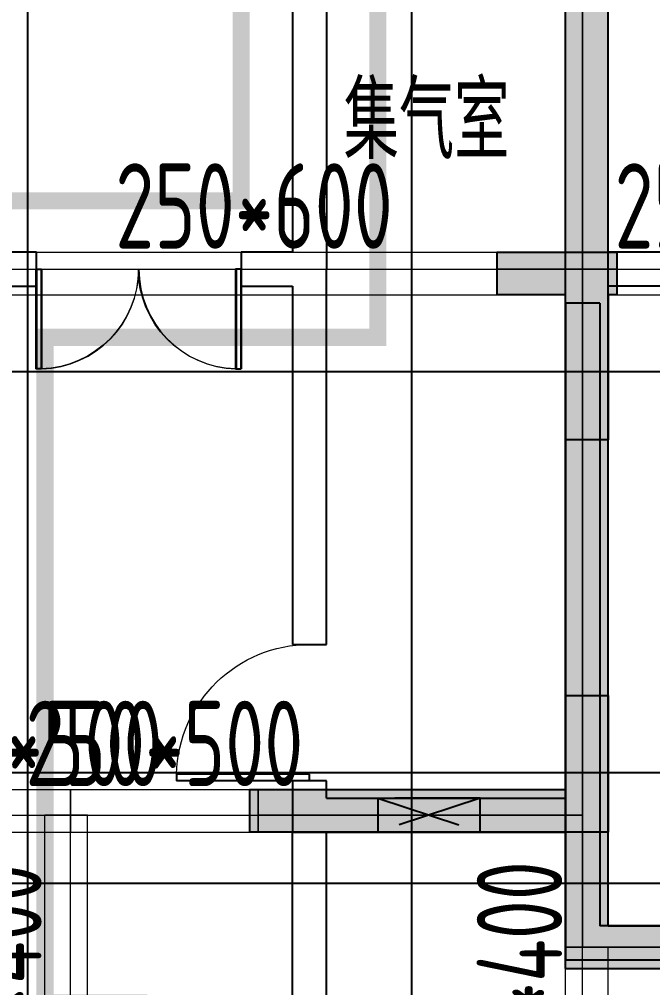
# Model space of a CAD drawing. Extents: x 369444 to 684549, y -549309 to 575337.
# Drawn here: x 395074 to 398784, y 341396 to 347071 of the extents above; entities that cross this region are included whole.
import ezdxf

# ---------------------------------------------------------------- set-up
doc = ezdxf.new("R2010")
doc.units = 0
doc.header["$LTSCALE"] = 1000
doc.header["$MEASUREMENT"] = 0
doc.linetypes.add('__DASH', pattern=[0.35, 0.25, -0.1])
for name, color, linetype, lineweight, true_color in [('-1-0-1', 7, 'Continuous', 0, 0xc0c0c0), ('-1-1-2', 7, 'Continuous', 0, 0xc0c0c0), ('-2-0-1', 1, 'Continuous', 0, 0xff0000), ('-2-1-2', 9, 'Continuous', 0, 0x808080), ('1-6-1', 7, 'Continuous', 0, 0x55ff55), ('1-6-2', 7, 'Continuous', 0, 0x55ff55), ('12-6-1', 4, 'Continuous', 0, 0x00ffff), ('12-6-2', 4, 'Continuous', 0, 0x00ffff), ('12-6-5', 4, 'Continuous', 0, 0x00ffff)]:
    doc.layers.add(name, color=color, linetype=linetype, lineweight=lineweight, true_color=true_color)
for name, color, linetype in [('DOTE', 1, 'Continuous'), ('PUB_HATCH', 8, 'Continuous'), ('WALL', 9, 'Continuous'), ('WINDOW', 4, 'Continuous'), ('防火分区线', 7, 'Continuous'), ('风井', 7, 'Continuous')]:
    doc.layers.add(name, color=color, linetype=linetype)
doc.styles.add('_TCH_DIM', font='SIMPLEX', dxfattribs={"bigfont": 'GBCBIG'})
doc.styles.add('yjkcad', font='yjkeng.shx', dxfattribs={"width": 0.7, "height": 250, "bigfont": 'yjkchn.shx'})

# ---------------------------------------------------------------- blocks, each defined once
blk = doc.blocks.new('21#loudixiajnjgjnjdfg')
at = {"layer": 'WALL'}
h = blk.add_hatch(color=0, dxfattribs=at)
h.dxf.hatch_style = 1
h.paths.add_polyline_path([(-183057.3, -69118.8), (-183057.3, -68618.8), (-183557.3, -68618.8), (-183557.3, -69118.8)], flags=17)
h.paths.add_polyline_path([(-170857.3, -69118.8), (-170857.3, -68618.8), (-171407.3, -68618.8), (-171407.3, -69118.8)], flags=17)
h.paths.add_polyline_path([(-171407.3, -70818.8), (-171157.3, -70818.8), (-171157.3, -70418.8), (-171557.3, -70418.8), (-171557.3, -70818.8)], flags=17)
h.paths.add_polyline_path([(-183507.3, -70818.8), (-183357.3, -70818.8), (-183357.3, -70418.8), (-183757.3, -70418.8), (-183757.3, -70818.8)], flags=17)
h.paths.add_polyline_path([(-168657.3, -64218.8), (-170857.3, -64218.8), (-170857.3, -66418.8), (-170307.3, -66418.8), (-170307.3, -66618.8), (-171107.3, -66618.8), (-171107.3, -63968.8), (-168457.3, -63968.8), (-168457.3, -66618.8), (-169207.3, -66618.8), (-169207.3, -66418.8), (-168657.3, -66418.8)])
h.paths.add_polyline_path([(-179257.3, -73468.8), (-179807.3, -73468.8), (-179807.3, -73218.8), (-179257.3, -73218.8), (-178857.3, -73218.8), (-178857.3, -73468.8), (-179007.3, -73468.8), (-179007.3, -76368.8), (-180757.3, -76368.8), (-180757.3, -76118.8), (-179257.3, -76118.8)])
h.paths.add_polyline_path([(-165957.3, -64218.8), (-166607.3, -64218.8), (-166607.3, -63968.8), (-165707.3, -63968.8), (-165707.3, -65768.8), (-165957.3, -65768.8)])
h.paths.add_polyline_path([(-188307.3, -64018.8), (-188957.3, -64018.8), (-188957.3, -65568.8), (-189207.3, -65568.8), (-189207.3, -63768.8), (-188307.3, -63768.8)])
h.paths.add_polyline_path([(-173307.3, -80968.8), (-174157.3, -80968.8), (-174857.3, -80968.8), (-174857.3, -80718.8), (-174407.3, -80718.8), (-174407.3, -77518.8), (-174157.3, -77518.8), (-174157.3, -80718.8), (-173307.3, -80718.8)])
h.paths.add_polyline_path([(-180757.3, -80968.8), (-181607.3, -80968.8), (-181607.3, -80718.8), (-180757.3, -80718.8), (-180757.3, -77518.8), (-180507.3, -77518.8), (-180507.3, -80718.8), (-180057.3, -80718.8), (-180057.3, -80968.8)])
h.paths.add_polyline_path([(-175107.3, -73468.8), (-175657.3, -73468.8), (-175657.3, -76118.8), (-174157.3, -76118.8), (-174157.3, -76368.8), (-175907.3, -76368.8), (-175907.3, -73468.8), (-176057.3, -73468.8), (-176057.3, -73218.8), (-175657.3, -73218.8), (-175107.3, -73218.8)])
h.paths.add_polyline_path([(-159582.3, -72668.8), (-160057.3, -72668.8), (-160057.3, -74418.8), (-160307.3, -74418.8), (-160307.3, -72668.8), (-160407.3, -72668.8), (-160407.3, -72418.8), (-160057.3, -72418.8), (-159582.3, -72418.8)])
h.paths.add_polyline_path([(-163357.3, -80968.8), (-163657.3, -80968.8), (-164057.3, -80968.8), (-164057.3, -80718.8), (-163907.3, -80718.8), (-163907.3, -77118.8), (-163657.3, -77118.8), (-163657.3, -80718.8), (-163357.3, -80718.8)])
h.paths.add_polyline_path([(-166757.3, -80968.8), (-167782.3, -80968.8), (-168557.3, -80968.8), (-168557.3, -80718.8), (-167807.3, -80718.8), (-167807.3, -77018.8), (-167507.3, -77018.8), (-167507.3, -80718.8), (-166757.3, -80718.8)])
h.paths.add_polyline_path([(-191007.3, -75018.8), (-191007.3, -75818.8), (-193107.3, -75818.8), (-193107.3, -75568.8), (-191257.3, -75568.8), (-191257.3, -75018.8)])
h.paths.add_polyline_path([(-183307.3, -66418.8), (-184057.3, -66418.8), (-184057.3, -64018.8), (-186257.3, -64018.8), (-186257.3, -66218.8), (-185707.3, -66218.8), (-185707.3, -66418.8), (-186457.3, -66418.8), (-186457.3, -63768.8), (-183807.3, -63768.8), (-183807.3, -66168.8), (-183307.3, -66168.8)])
h.paths.add_polyline_path([(-171407.3, -73468.8), (-171857.3, -73468.8), (-171857.3, -73218.8), (-171157.3, -73218.8), (-171157.3, -76368.8), (-171407.3, -76368.8)])
h.paths.add_polyline_path([(-183057.3, -73468.8), (-183507.3, -73468.8), (-183507.3, -76368.8), (-183757.3, -76368.8), (-183757.3, -73218.8), (-183057.3, -73218.8)])
h.paths.add_polyline_path([(-187382.3, -80968.8), (-188157.3, -80968.8), (-188157.3, -80718.8), (-187407.3, -80718.8), (-187407.3, -77018.8), (-187107.3, -77018.8), (-187107.3, -80718.8), (-186357.3, -80718.8), (-186357.3, -80968.8)])
h.paths.add_polyline_path([(-191257.3, -80968.8), (-191557.3, -80968.8), (-191557.3, -80718.8), (-191257.3, -80718.8), (-191257.3, -77118.8), (-191007.3, -77118.8), (-191007.3, -80718.8), (-190857.3, -80718.8), (-190857.3, -80968.8)])
h.paths.add_polyline_path([(-194857.3, -72668.8), (-195332.3, -72668.8), (-195332.3, -72418.8), (-194857.3, -72418.8), (-194507.3, -72418.8), (-194507.3, -72668.8), (-194607.3, -72668.8), (-194607.3, -74418.8), (-194857.3, -74418.8)])
h.paths.add_polyline_path([(-157057.3, -81968.8), (-157607.3, -81968.8), (-157607.3, -81718.8), (-157357.3, -81718.8), (-157357.3, -77268.8), (-157057.3, -77268.8)])
h.paths.add_polyline_path([(-197307.3, -81968.8), (-197857.3, -81968.8), (-197857.3, -77268.8), (-197557.3, -77268.8), (-197557.3, -81718.8), (-197307.3, -81718.8)])
h.paths.add_polyline_path([(-165557.3, -72668.8), (-165957.3, -72668.8), (-165957.3, -69118.8), (-166357.3, -69118.8), (-166357.3, -68918.8), (-165707.3, -68918.8), (-165707.3, -72418.8), (-165557.3, -72418.8)])
h.paths.add_polyline_path([(-188957.3, -72668.8), (-189357.3, -72668.8), (-189357.3, -72418.8), (-189207.3, -72418.8), (-189207.3, -68918.8), (-188507.3, -68918.8), (-188507.3, -69118.8), (-188957.3, -69118.8)])
h.paths.add_polyline_path([(-160857.3, -80968.8), (-161557.3, -80968.8), (-161557.3, -80718.8), (-160857.3, -80718.8), (-160857.3, -77818.8), (-160607.3, -77818.8), (-160607.3, -80718.8), (-160607.3, -81718.8), (-160007.3, -81718.8), (-160007.3, -81968.8), (-160857.3, -81968.8)])
h.paths.add_polyline_path([(-187107.3, -71318.8), (-187107.3, -74818.8), (-187407.3, -74818.8), (-187407.3, -71318.8)])
h.paths.add_polyline_path([(-193357.3, -80968.8), (-194057.3, -80968.8), (-194057.3, -81968.8), (-194907.3, -81968.8), (-194907.3, -81718.8), (-194307.3, -81718.8), (-194307.3, -80718.8), (-194307.3, -77818.8), (-194057.3, -77818.8), (-194057.3, -80718.8), (-193357.3, -80718.8)])
h.paths.add_polyline_path([(-167507.3, -71318.8), (-167507.3, -74818.8), (-167807.3, -74818.8), (-167807.3, -71318.8)])
h.paths.add_polyline_path([(-171157.3, -80968.8), (-171507.3, -80968.8), (-171507.3, -80718.8), (-171407.3, -80718.8), (-171407.3, -77518.8), (-171157.3, -77518.8), (-171157.3, -80718.8), (-170957.3, -80718.8), (-170957.3, -80968.8)])
h.paths.add_polyline_path([(-183407.3, -80968.8), (-183757.3, -80968.8), (-183957.3, -80968.8), (-183957.3, -80718.8), (-183757.3, -80718.8), (-183757.3, -77518.8), (-183507.3, -77518.8), (-183507.3, -80718.8), (-183407.3, -80718.8)])
h.paths.add_polyline_path([(-157057.3, -75818.8), (-157757.3, -75818.8), (-157757.3, -75568.8), (-157357.3, -75568.8), (-157357.3, -72668.8), (-157732.3, -72668.8), (-157732.3, -72418.8), (-157057.3, -72418.8)])
h.paths.add_polyline_path([(-197157.3, -75818.8), (-197857.3, -75818.8), (-197857.3, -72418.8), (-197182.3, -72418.8), (-197182.3, -72668.8), (-197557.3, -72668.8), (-197557.3, -75568.8), (-197157.3, -75568.8)])
h.paths.add_polyline_path([(-163907.3, -72668.8), (-163957.3, -72668.8), (-163957.3, -72418.8), (-163657.3, -72418.8), (-163257.3, -72418.8), (-163257.3, -72668.8), (-163657.3, -72668.8), (-163657.3, -73518.8), (-163907.3, -73518.8)])
h.paths.add_polyline_path([(-190957.3, -72668.8), (-191007.3, -72668.8), (-191007.3, -73518.8), (-191257.3, -73518.8), (-191257.3, -72668.8), (-191657.3, -72668.8), (-191657.3, -72418.8), (-191257.3, -72418.8), (-190957.3, -72418.8)])
h.paths.add_polyline_path([(-161807.3, -75818.8), (-163907.3, -75818.8), (-163907.3, -75018.8), (-163657.3, -75018.8), (-163657.3, -75568.8), (-161807.3, -75568.8)])
edge = h.paths.add_edge_path()
edge.add_line((-183557.3, -66418.8), (-183557.3, -66518.8))
edge.add_line((-183557.3, -66518.8), (-183307.3, -66518.8))
edge.add_line((-183307.3, -66518.8), (-183307.3, -66418.8))
edge.add_line((-183507.3, -70818.8), (-183507.3, -71568.8))
edge.add_line((-183507.3, -71568.8), (-185557.3, -71568.8))
edge.add_line((-185557.3, -71568.8), (-185557.3, -71318.8))
edge.add_line((-185557.3, -71318.8), (-183757.3, -71318.8))
edge.add_line((-183757.3, -71318.8), (-183757.3, -70818.8))
edge.add_line((-171157.3, -70818.8), (-171157.3, -71318.8))
edge.add_line((-171157.3, -71318.8), (-169357.3, -71318.8))
edge.add_line((-169357.3, -71318.8), (-169357.3, -71568.8))
edge.add_line((-169357.3, -71568.8), (-171407.3, -71568.8))
edge.add_line((-171407.3, -71568.8), (-171407.3, -70818.8))
h.paths.add_polyline_path([(-171407.3, -71568.8), (-171157.3, -71568.8), (-171157.3, -70818.8), (-171407.3, -70818.8)], flags=16)
h.paths.add_polyline_path([(-171157.3, -71568.8), (-169357.3, -71568.8), (-169357.3, -71318.8), (-171157.3, -71318.8)], flags=16)
h.paths.add_polyline_path([(-183757.3, -71568.8), (-183507.3, -71568.8), (-183507.3, -70818.8), (-183757.3, -70818.8)], flags=16)
h.paths.add_polyline_path([(-185557.3, -71568.8), (-183757.3, -71568.8), (-183757.3, -71318.8), (-185557.3, -71318.8)], flags=16)
at = {"layer": 'WALL', "color": 0, "elevation": 14}
for points in [[(-190957.3, -72668.8), (-191007.3, -72668.8), (-191007.3, -73518.8), (-191257.3, -73518.8), (-191257.3, -72668.8), (-191657.3, -72668.8), (-191657.3, -72418.8), (-191257.3, -72418.8), (-190957.3, -72418.8)], [(-191007.3, -75018.8), (-191007.3, -75818.8), (-193107.3, -75818.8), (-193107.3, -75568.8), (-191257.3, -75568.8), (-191257.3, -75018.8)]]:
    blk.add_lwpolyline(points, close=True, dxfattribs=at)
blk = doc.blocks.new('$DorLib2D$00000002')
for p, q in [((-0.5, 0), (-0.5, 0.4875)), ((-0.475, 0.4875), (-0.5, 0.4875)), ((-0.475, 0), (-0.475, 0.4875)), ((0.475, 0), (0.475, 0.4875)), ((0.475, 0.4875), (0.5, 0.4875)), ((0.5, 0), (0.5, 0.4875)), ((-0.5, 0), (-0.475, 0)), ((0.5, 0), (0.475, 0))]:
    blk.add_line(p, q)
at = {"lineweight": 13}
for centre, start, end in [((-0.4875, 0), 0, 88.5307), ((0.4875, 0), 91.4693, 180)]:
    blk.add_arc(centre, 0.4875, start, end, dxfattribs=at)
blk = doc.blocks.new('$DorLib2D$00000001')
for p, q in [((0.45, 0.975), (0.5, 0.975)), ((0.45, 0), (0.45, 0.975)), ((0.5, 0), (0.5, 0.975)), ((0.5, 0), (0.45, 0))]:
    blk.add_line(p, q)
at = {"lineweight": 13}
blk.add_arc((0.475, 0), 0.975, 91.46928, 180, dxfattribs=at)

msp = doc.modelspace()

# ---------------------------------------------------------------- hatches: boundary and pattern name
at = {"layer": 'PUB_HATCH'}
for points in [[(398274.6, 341507), (398524.6, 341757), (398524.6, 347207), (398274.6, 347207)], [(398524.6, 341757), (398274.6, 341507), (402374.6, 341507), (402124.6, 341757)]]:
    msp.add_hatch(color=256, dxfattribs=at).paths.add_polyline_path(points)

# ---------------------------------------------------------------- linework, layer by layer
at = {"layer": '-1-0-1', "color": 0}
for p in [(397874.4, 345606.9, -3600), (398374.4, 345606.9, -3600), (398574.4, 345606.9, -3600), (398374.4, 344606.9, -3600), (398374.4, 343106.9, -3600), (395374.4, 342406.9, -3600), (396474.4, 342406.9, -3600), (398374.4, 342406.9, -3600), (398374.4, 341631.9, -3600)]:
    msp.add_point(p, dxfattribs=at)
at = {"layer": '-1-1-2', "color": 0}
for p, q in [((397874.4, 345606.9, -3600), (397874.4, 345606.9)), ((398374.4, 345606.9, -3600), (398374.4, 345606.9)), ((398574.4, 345606.9, -3600), (398574.4, 345606.9)), ((398374.4, 344606.9, -3600), (398374.4, 344606.9)), ((398374.4, 343106.9, -3600), (398374.4, 343106.9)), ((395374.4, 342406.9, -3600), (395374.4, 342406.9)), ((396474.4, 342406.9, -3600), (396474.4, 342406.9)), ((398374.4, 342406.9, -3600), (398374.4, 342406.9)), ((398374.4, 341631.9, -3600), (398374.4, 341631.9))]:
    msp.add_line(p, q, dxfattribs=at)
at = {"layer": '-2-0-1', "color": 0}
for p, q in [((398374.4, 345606.9, -3600), (398374.4, 349131.9, -3600)), ((395024.4, 345606.9, -3600), (397874.4, 345606.9, -3600)), ((397874.4, 345606.9, -3600), (398374.4, 345606.9, -3600)), ((398374.4, 344606.9, -3600), (398374.4, 345606.9, -3600)), ((398374.4, 345606.9, -3600), (398574.4, 345606.9, -3600)), ((398574.4, 345606.9, -3600), (400174.4, 345606.9, -3600)), ((398374.4, 343106.9, -3600), (398374.4, 344606.9, -3600)), ((398374.4, 342406.9, -3600), (398374.4, 343106.9, -3600)), ((394824.4, 342406.9, -3600), (395374.4, 342406.9, -3600)), ((395374.4, 340206.9, -3600), (395374.4, 342406.9, -3600)), ((395374.4, 342406.9, -3600), (396474.4, 342406.9, -3600)), ((396474.4, 342406.9, -3600), (398374.4, 342406.9, -3600)), ((398374.4, 341631.9, -3600), (398374.4, 342406.9, -3600)), ((398374.4, 341631.9, -3600), (402274.4, 341631.9, -3600)), ((398374.4, 341006.9, -3600), (398374.4, 341631.9, -3600))]:
    msp.add_line(p, q, dxfattribs=at)
at = {"layer": '-2-1-2', "color": 0}
for p, q in [((398374.4, 345606.9), (398374.4, 349131.9)), ((395024.4, 345606.9), (397874.4, 345606.9)), ((397874.4, 345606.9), (398374.4, 345606.9)), ((398374.4, 344606.9), (398374.4, 345606.9)), ((398374.4, 345606.9), (398574.4, 345606.9)), ((398574.4, 345606.9), (400174.4, 345606.9)), ((398374.4, 343106.9), (398374.4, 344606.9)), ((398374.4, 342406.9), (398374.4, 343106.9)), ((394824.4, 342406.9), (395374.4, 342406.9)), ((395374.4, 340206.9), (395374.4, 342406.9)), ((395374.4, 342406.9), (396474.4, 342406.9)), ((396474.4, 342406.9), (398374.4, 342406.9)), ((398374.4, 341631.9), (398374.4, 342406.9)), ((398374.4, 341631.9), (402274.4, 341631.9)), ((398374.4, 341006.9), (398374.4, 341631.9))]:
    msp.add_line(p, q, dxfattribs=at)
at = {"layer": '1-6-1', "color": 0}
for p, q in [((398274.4, 349256.9, -8700), (398274.4, 345706.9, -8700)), ((398274.4, 345706.9, -5100), (398274.4, 349256.9, -5100)), ((398524.4, 349006.9, -5100), (398524.4, 345706.9, -5100)), ((398524.4, 345706.9, -8700), (398524.4, 349006.9, -8700)), ((397874.4, 345706.9, -8700), (397874.4, 345706.9, -5100)), ((398274.4, 345706.9, -8700), (397874.4, 345706.9, -8700)), ((397874.4, 345706.9, -5100), (398274.4, 345706.9, -5100)), ((397874.4, 345706.9, -8700), (397874.4, 345456.9, -8700)), ((397874.4, 345706.9, -5100), (397874.4, 345706.9, -8700)), ((397874.4, 345456.9, -5100), (397874.4, 345706.9, -5100)), ((398274.4, 345706.9, -8700), (398274.4, 345706.9, -5100)), ((398274.4, 345706.9, -5100), (398274.4, 345706.9, -8700)), ((398524.4, 345706.9, -5100), (398524.4, 345706.9, -8700)), ((398524.4, 345706.9, -8700), (398524.4, 345706.9, -5100)), ((398574.4, 345706.9, -8700), (398524.4, 345706.9, -8700)), ((398524.4, 345706.9, -5100), (398574.4, 345706.9, -5100)), ((398574.4, 345706.9, -5100), (398574.4, 345706.9, -8700)), ((398574.4, 345706.9, -8700), (398574.4, 345706.9, -5100)), ((398574.4, 345456.9, -8700), (398574.4, 345706.9, -8700)), ((398574.4, 345706.9, -5100), (398574.4, 345456.9, -5100)), ((397874.4, 345456.9, -5100), (397874.4, 345456.9, -8700)), ((398274.4, 345456.9, -5100), (397874.4, 345456.9, -5100)), ((397874.4, 345456.9, -8700), (398274.4, 345456.9, -8700)), ((397874.4, 345456.9, -8700), (397874.4, 345456.9, -5100)), ((398274.4, 345456.9, -8700), (398274.4, 344606.9, -8700)), ((398274.4, 345456.9, -5100), (398274.4, 345456.9, -8700)), ((398274.4, 344606.9, -5100), (398274.4, 345456.9, -5100)), ((398274.4, 345456.9, -8700), (398274.4, 345456.9, -5100)), ((398524.4, 345456.9, -5100), (398524.4, 344606.9, -5100)), ((398524.4, 345456.9, -8700), (398524.4, 345456.9, -5100)), ((398524.4, 344606.9, -8700), (398524.4, 345456.9, -8700)), ((398524.4, 345456.9, -5100), (398524.4, 345456.9, -8700)), ((398574.4, 345456.9, -5100), (398524.4, 345456.9, -5100)), ((398524.4, 345456.9, -8700), (398574.4, 345456.9, -8700)), ((398574.4, 345456.9, -8700), (398574.4, 345456.9, -5100)), ((398574.4, 345456.9, -5100), (398574.4, 345456.9, -8700)), ((398274.4, 344606.9, -8700), (398274.4, 343106.9, -8700)), ((398274.4, 344606.9, -5100), (398274.4, 344606.9, -8700)), ((398274.4, 343106.9, -5100), (398274.4, 344606.9, -5100)), ((398274.4, 344606.9, -8700), (398274.4, 344606.9, -5100)), ((398524.4, 344606.9, -5100), (398524.4, 343106.9, -5100)), ((398524.4, 344606.9, -8700), (398524.4, 344606.9, -5100)), ((398524.4, 343106.9, -8700), (398524.4, 344606.9, -8700)), ((398524.4, 344606.9, -5100), (398524.4, 344606.9, -8700)), ((398274.4, 343106.9, -8700), (398274.4, 343106.9, -5100)), ((398274.4, 343106.9, -8700), (398274.4, 342556.9, -8700)), ((398274.4, 343106.9, -5100), (398274.4, 343106.9, -8700)), ((398274.4, 342556.9, -5100), (398274.4, 343106.9, -5100)), ((398524.4, 343106.9, -5100), (398524.4, 343106.9, -8700)), ((398524.4, 343106.9, -5100), (398524.4, 342406.9, -5100)), ((398524.4, 343106.9, -8700), (398524.4, 343106.9, -5100)), ((398524.4, 342406.9, -8700), (398524.4, 343106.9, -8700)), ((396474.4, 342556.9, -8700), (396474.4, 342556.9, -5100)), ((398274.4, 342556.9, -8700), (396474.4, 342556.9, -8700)), ((396474.4, 342556.9, -5100), (398274.4, 342556.9, -5100)), ((396474.4, 342556.9, -8700), (396474.4, 342306.9, -8700)), ((396474.4, 342556.9, -5100), (396474.4, 342556.9, -8700)), ((396474.4, 342306.9, -5100), (396474.4, 342556.9, -5100)), ((398274.4, 342556.9, -5100), (398274.4, 342556.9, -8700)), ((398274.4, 342556.9, -8700), (398274.4, 342556.9, -5100)), ((398524.4, 342406.9, -5100), (398524.4, 341756.9, -5100)), ((398524.4, 342406.9, -8700), (398524.4, 342406.9, -5100)), ((398524.4, 341756.9, -8700), (398524.4, 342406.9, -8700)), ((398524.4, 342406.9, -5100), (398524.4, 342406.9, -8700)), ((396474.4, 342306.9, -5100), (396474.4, 342306.9, -8700)), ((398274.4, 342306.9, -5100), (396474.4, 342306.9, -5100)), ((396474.4, 342306.9, -8700), (398274.4, 342306.9, -8700)), ((396474.4, 342306.9, -8700), (396474.4, 342306.9, -5100)), ((398274.4, 342306.9, -8700), (398274.4, 341506.9, -8700)), ((398274.4, 342306.9, -5100), (398274.4, 342306.9, -8700)), ((398274.4, 341506.9, -5100), (398274.4, 342306.9, -5100)), ((398274.4, 342306.9, -8700), (398274.4, 342306.9, -5100)), ((398524.4, 341756.9, -8700), (398524.4, 341756.9, -5100)), ((402124.4, 341756.9, -8700), (398524.4, 341756.9, -8700)), ((398524.4, 341756.9, -5100), (402124.4, 341756.9, -5100)), ((398524.4, 341756.9, -5100), (398524.4, 341756.9, -8700)), ((398274.4, 341506.9, -5100), (398274.4, 341506.9, -8700)), ((402424.4, 341506.9, -5100), (398274.4, 341506.9, -5100)), ((398274.4, 341506.9, -8700), (402424.4, 341506.9, -8700)), ((398274.4, 341506.9, -8700), (398274.4, 341506.9, -5100))]:
    msp.add_line(p, q, dxfattribs=at)
at = {"layer": '1-6-2', "color": 0}
for p, q in [((398374.4, 349131.9, -5100), (398374.4, 345606.9, -5100)), ((398374.4, 345606.9, -8700), (398374.4, 349131.9, -8700)), ((397874.4, 345606.9, -5100), (397874.4, 345606.9, -8700)), ((398374.4, 345606.9, -5100), (397874.4, 345606.9, -5100)), ((397874.4, 345606.9, -8700), (398374.4, 345606.9, -8700)), ((398374.4, 345606.9, -5100), (398374.4, 345606.9, -8700)), ((398374.4, 345606.9, -5100), (398374.4, 344606.9, -5100)), ((398374.4, 345606.9, -8700), (398374.4, 345606.9, -5100)), ((398374.4, 344606.9, -8700), (398374.4, 345606.9, -8700)), ((398374.4, 345606.9, -8700), (398374.4, 345606.9, -5100)), ((398374.4, 345606.9, -5100), (398374.4, 345606.9, -8700)), ((398574.4, 345606.9, -5100), (398374.4, 345606.9, -5100)), ((398374.4, 345606.9, -8700), (398574.4, 345606.9, -8700)), ((398574.4, 345606.9, -8700), (398574.4, 345606.9, -5100)), ((398374.4, 344606.9, -5100), (398374.4, 343106.9, -5100)), ((398374.4, 344606.9, -8700), (398374.4, 344606.9, -5100)), ((398374.4, 343106.9, -8700), (398374.4, 344606.9, -8700)), ((398374.4, 344606.9, -5100), (398374.4, 344606.9, -8700)), ((398374.4, 343106.9, -5100), (398374.4, 343106.9, -8700)), ((398374.4, 343106.9, -5100), (398374.4, 342406.9, -5100)), ((398374.4, 343106.9, -8700), (398374.4, 343106.9, -5100)), ((398374.4, 342406.9, -8700), (398374.4, 343106.9, -8700)), ((396474.4, 342406.9, -5100), (396474.4, 342406.9, -8700)), ((398374.4, 342406.9, -5100), (396474.4, 342406.9, -5100)), ((396474.4, 342406.9, -8700), (398374.4, 342406.9, -8700)), ((398374.4, 342406.9, -5100), (398374.4, 341631.9, -5100)), ((398374.4, 342406.9, -8700), (398374.4, 342406.9, -5100)), ((398374.4, 341631.9, -8700), (398374.4, 342406.9, -8700)), ((398374.4, 342406.9, -8700), (398374.4, 342406.9, -5100)), ((398374.4, 342406.9, -5100), (398374.4, 342406.9, -8700)), ((398374.4, 341631.9, -5100), (398374.4, 341631.9, -8700)), ((402274.4, 341631.9, -5100), (398374.4, 341631.9, -5100)), ((398374.4, 341631.9, -8700), (402274.4, 341631.9, -8700)), ((398374.4, 341631.9, -5100), (398374.4, 341631.9, -8700))]:
    msp.add_line(p, q, dxfattribs=at)
at = {"layer": '12-6-1', "color": 0}
for p, q in [((395024.4, 345706.9, -5100), (397874.4, 345706.9, -5100)), ((395024.4, 345706.9, -5700), (397874.4, 345706.9, -5700)), ((397874.4, 345706.9, -5100), (397874.4, 345456.9, -5100)), ((397874.4, 345706.9, -5700), (397874.4, 345706.9, -5100)), ((397874.4, 345456.9, -5700), (397874.4, 345706.9, -5700)), ((398574.4, 345706.9, -5100), (398574.4, 345456.9, -5100)), ((398574.4, 345706.9, -5700), (398574.4, 345706.9, -5100)), ((398574.4, 345456.9, -5700), (398574.4, 345706.9, -5700)), ((398574.4, 345706.9, -5100), (400174.4, 345706.9, -5100)), ((398574.4, 345706.9, -5700), (400174.4, 345706.9, -5700)), ((395024.4, 345456.9, -5100), (397874.4, 345456.9, -5100)), ((395024.4, 345456.9, -5700), (397874.4, 345456.9, -5700)), ((397874.4, 345456.9, -5100), (397874.4, 345456.9, -5700)), ((398574.4, 345456.9, -5100), (398574.4, 345456.9, -5700)), ((398574.4, 345456.9, -5100), (400174.4, 345456.9, -5100)), ((398574.4, 345456.9, -5700), (400174.4, 345456.9, -5700)), ((394824.4, 342556.9, -5100), (395374.4, 342556.9, -5100)), ((394824.4, 342556.9, -5600), (395374.4, 342556.9, -5600)), ((395374.4, 342556.9, -5100), (395374.4, 342306.9, -5100)), ((395374.4, 342556.9, -5600), (395374.4, 342556.9, -5100)), ((395374.4, 342306.9, -5600), (395374.4, 342556.9, -5600)), ((395374.4, 342556.9, -5100), (396474.4, 342556.9, -5100)), ((395374.4, 342556.9, -5600), (396474.4, 342556.9, -5600)), ((395374.4, 342556.9, -5100), (395374.4, 342306.9, -5100)), ((395374.4, 342556.9, -5600), (395374.4, 342556.9, -5100)), ((395374.4, 342306.9, -5600), (395374.4, 342556.9, -5600)), ((396474.4, 342556.9, -5100), (396474.4, 342306.9, -5100)), ((396474.4, 342556.9, -5600), (396474.4, 342556.9, -5100)), ((396474.4, 342306.9, -5600), (396474.4, 342556.9, -5600)), ((395224.4, 342406.9, -5100), (395474.4, 342406.9, -5100)), ((395224.4, 342406.9, -5500), (395224.4, 342406.9, -5100)), ((395474.4, 342406.9, -5500), (395224.4, 342406.9, -5500)), ((395224.4, 340206.9, -5100), (395224.4, 342406.9, -5100)), ((395224.4, 340206.9, -5500), (395224.4, 342406.9, -5500)), ((395474.4, 342406.9, -5100), (395474.4, 342406.9, -5500)), ((395474.4, 340206.9, -5100), (395474.4, 342406.9, -5100)), ((395474.4, 340206.9, -5500), (395474.4, 342406.9, -5500)), ((394824.4, 342306.9, -5100), (395374.4, 342306.9, -5100)), ((394824.4, 342306.9, -5600), (395374.4, 342306.9, -5600)), ((395374.4, 342306.9, -5100), (395374.4, 342306.9, -5600)), ((395374.4, 342306.9, -5100), (396474.4, 342306.9, -5100)), ((395374.4, 342306.9, -5600), (396474.4, 342306.9, -5600)), ((395374.4, 342306.9, -5100), (395374.4, 342306.9, -5600)), ((396474.4, 342306.9, -5100), (396474.4, 342306.9, -5600)), ((398274.4, 341631.9, -5100), (398524.4, 341631.9, -5100)), ((398274.4, 341631.9, -5500), (398274.4, 341631.9, -5100)), ((398524.4, 341631.9, -5500), (398274.4, 341631.9, -5500)), ((398274.4, 341006.9, -5100), (398274.4, 341631.9, -5100)), ((398274.4, 341006.9, -5500), (398274.4, 341631.9, -5500)), ((398524.4, 341631.9, -5100), (398524.4, 341631.9, -5500)), ((398524.4, 341006.9, -5100), (398524.4, 341631.9, -5100)), ((398524.4, 341006.9, -5500), (398524.4, 341631.9, -5500))]:
    msp.add_line(p, q, dxfattribs=at)
at = {"layer": '12-6-2', "color": 0}
for p, q in [((395024.4, 345606.9, -5100), (397874.4, 345606.9, -5100)), ((398574.4, 345606.9, -5100), (400174.4, 345606.9, -5100)), ((394824.4, 342406.9, -5100), (395374.4, 342406.9, -5100)), ((395374.4, 340206.9, -5100), (395374.4, 342406.9, -5100)), ((395374.4, 342406.9, -5100), (396474.4, 342406.9, -5100)), ((398374.4, 341006.9, -5100), (398374.4, 341631.9, -5100))]:
    msp.add_line(p, q, dxfattribs=at)
at = {"layer": 'DOTE', "color": 8}
for p, q in [((395124.5, 59364.2), (395124.5, 476704.8)), ((397374.5, 59364.2), (397374.5, 476704.8))]:
    msp.add_line(p, q, dxfattribs=at)
at = {"layer": 'DOTE', "color": 8, "lineweight": -2}
for p, q in [((377844.4, 345007), (624570.9, 345007)), ((377844.4, 342657), (624570.9, 342657)), ((377844.4, 342007), (624570.9, 342007))]:
    msp.add_line(p, q, dxfattribs=at)
at = {"layer": 'WALL'}
for p, q in [((396674.6, 349257), (396674.6, 345707)), ((396874.6, 349057), (396874.6, 345607)), ((398274.6, 341507), (398274.6, 347207)), ((398524.6, 341757), (398524.6, 347207)), ((395174.6, 345707), (394724.6, 345707)), ((395174.6, 345507), (395174.6, 345707)), ((396674.6, 345707), (396374.6, 345707)), ((396374.6, 345707), (396374.6, 345507)), ((398524.5, 345507, 22.4), (398524.5, 345707, 22.4)), ((400374.5, 345707), (398524.5, 345707)), ((398524.5, 345507), (398524.5, 345707)), ((396874.6, 343407.1), (396874.6, 345607)), ((394924.6, 345507), (395174.6, 345507)), ((396374.6, 345507), (396674.6, 345507)), ((396674.6, 345507), (396674.6, 343407.1)), ((400474.5, 345507), (398524.5, 345507)), ((398274.5, 345407), (398274.5, 341557)), ((398474.5, 345407), (398274.5, 345407)), ((398474.5, 345407), (398474.5, 341757)), ((396674.6, 343407.1), (396874.6, 343407.1)), ((396874.6, 342607.1), (396674.6, 342607.1)), ((396674.6, 342607.1), (396674.6, 342307)), ((396874.6, 342507), (396874.6, 342607.1)), ((396874.6, 342507), (398274.6, 342507)), ((398274.6, 342507), (398274.6, 342307)), ((396674.5, 340707), (396674.5, 342307)), ((396674.5, 342307), (396874.5, 342307)), ((396674.6, 342307), (398274.6, 342307)), ((396874.5, 340907), (396874.5, 342307)), ((402174.5, 341757), (398474.5, 341757)), ((398524.6, 341757), (402124.6, 341757)), ((402374.5, 341557), (398274.5, 341557)), ((398274.6, 341507), (402374.6, 341507))]:
    msp.add_line(p, q, dxfattribs=at)
at = {"layer": '防火分区线', "linetype": '__DASH', "lineweight": -2, "ltscale": 8, "const_width": 100}
for points in [[(431024.5, 331256.9), (396374.5, 331256.9), (396374.5, 336106.9), (394974.5, 336107), (394974.5, 340506.9), (394424.5, 340506.9), (394424.5, 346007), (396374.5, 346007), (396374.5, 349564.2), (399124.5, 349514.2), (399124.5, 354606.9), (405224.5, 354606.9), (405224.5, 392657.1)], [(430224.5, 332056.9), (397174.5, 332056.9), (397174.5, 336906.8), (395774.5, 336906.9), (395774.5, 341306.9), (395224.5, 341306.9), (395224.5, 345207), (397174.5, 345207), (397174.5, 348749.5), (399924.5, 348699.5), (399924.5, 353806.9), (406024.5, 353806.9), (406024.5, 391857.1)]]:
    msp.add_lwpolyline(points, dxfattribs=at)
at = {"layer": '风井', "color": 1, "linetype": '__DASH', "ltscale": 2}
for p, q in [((397174.6, 342507, 0), (397774.6, 342307, 0)), ((397774.6, 342507, 0), (397174.6, 342307, 0))]:
    msp.add_line(p, q, dxfattribs=at)
at = {"layer": '风井', "color": 1, "linetype": '__DASH', "ltscale": 2, "elevation": 0}
msp.add_lwpolyline([(397774.6, 342307), (397774.6, 342507), (397174.6, 342507), (397174.6, 342307)], close=True, dxfattribs=at)

# ---------------------------------------------------------------- block references
at = {"layer": 'WALL', "color": 8}
msp.add_blockref('21#loudixiajnjgjnjdfg', (589531.8, 418125.8, -14), dxfattribs=at)
at = {"layer": 'WINDOW'}
for name, p, xscale, yscale, zscale, rotation in [('$DorLib2D$00000002', (395771.5, 345607), -1200, 1200, -1200, 180), ('$DorLib2D$00000002', (395774.6, 345607), 1200, 1200, 1200, 180), ('$DorLib2D$00000001', (396774.6, 343007.1), -800, 800, 800, 90)]:
    msp.add_blockref(name, p, dxfattribs=dict(at, xscale=xscale, yscale=yscale, zscale=zscale, rotation=rotation))

# ---------------------------------------------------------------- texts
at = {"color": 2, "style": '_TCH_DIM'}
msp.add_text('集气室', height=450, rotation=0, dxfattribs=at).set_placement((396974.1, 346252.4, 0))
at = {"layer": '12-6-5', "color": 0, "char_height": 500, "attachment_point": 8, "style": 'yjkcad'}
for s, insert in [('250*600', (396449.4, 345726.9)), ('250*600', (399374.4, 345726.9)), ('250*500', (395099.4, 342576.9)), ('250*500', (395924.4, 342576.9))]:
    msp.add_mtext(s, dxfattribs=dict(at, insert=insert))
at = {"layer": '12-6-5', "color": 0, "char_height": 500, "attachment_point": 8, "rotation": 90, "style": 'yjkcad'}
for insert in [(395204.4, 341306.9), (398254.4, 341319.4)]:
    msp.add_mtext('250*400', dxfattribs=dict(at, insert=insert))

doc.saveas('drawing.dxf')
